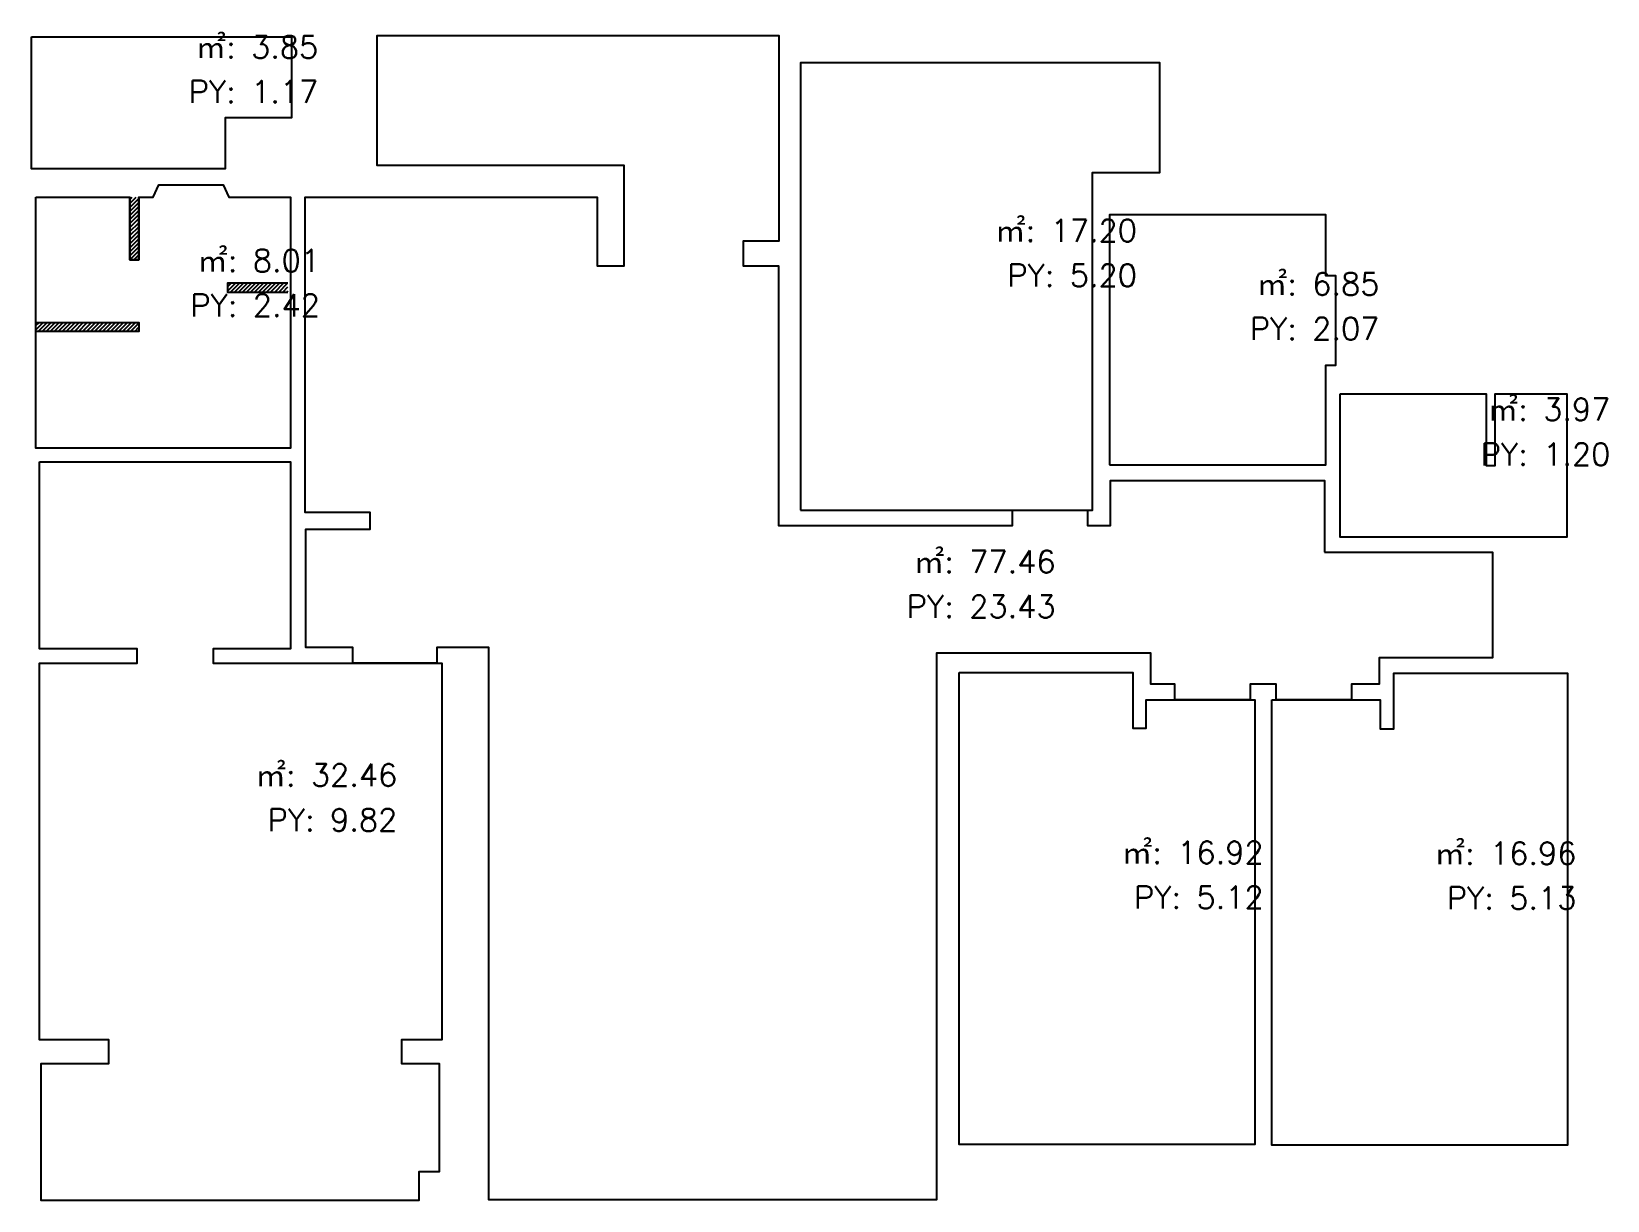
# Model space of a CAD drawing. Header units: millimetres. Extents: x -551172 to 227904, y -3435 to 261611.
# Drawn here: x 169842 to 187433, y 60098 to 73151 of the extents above; entities that cross this region are included whole.
import ezdxf
from ezdxf.enums import TextEntityAlignment as Align

# ---------------------------------------------------------------- set-up
doc = ezdxf.new("R2010")
doc.units = ezdxf.units.MM
doc.header["$LTSCALE"] = 100
for name, color, linetype in [('F-HAT', 251, 'Continuous'), ('F-WALL1', 2, 'Continuous'), ('F-WALL2', 3, 'Continuous')]:
    doc.layers.add(name, color=color, linetype=linetype)
doc.styles.get("Standard").update_dxf_attribs({"font": 'romans.shx'})
pattern_1 = [(45, (25200, -20000), (-22.4506403, 22.4506403), [])]

msp = doc.modelspace()

# ---------------------------------------------------------------- hatches: boundary and pattern name
at = {"layer": 'F-HAT'}
h = msp.add_hatch(dxfattribs=at)
h.set_pattern_fill('ANSI31', color=256, scale=10)
h.set_pattern_definition(pattern_1)
h.paths.add_polyline_path([(171040.6, 71301.8), (170940.6, 71301.8), (170940.6, 70601.8), (171040.6, 70601.8)])
h.paths.add_polyline_path([(171040.6, 69901.8), (169890.6, 69901.8), (169890.6, 69801.8), (171040.6, 69801.8)])
h = msp.add_hatch(dxfattribs=at)
h.set_pattern_fill('ANSI31', color=256, scale=10)
h.set_pattern_definition(pattern_1)
h.paths.add_polyline_path([(172703.6, 70241.8), (172703.6, 70341.8), (172028.6, 70341.8), (172028.6, 70241.8)])

# ---------------------------------------------------------------- linework, layer by layer
at = {"layer": 'F-WALL1'}
for points in [[(169842.1, 73089.8), (172744.6, 73089.8), (172744.6, 72186.8), (172002.1, 72186.8), (172002.1, 71616.8), (169842.1, 71616.8), (169842.1, 73089.8)], [(184275.6, 67335.8), (186150.6, 67335.8), (186150.6, 66157.8), (184885.6, 66157.8), (184885.6, 65862.8), (184575.6, 65862.8), (184575.6, 65689.8), (183735.6, 65689.8), (183735.6, 65862.8), (183445.6, 65862.8), (183445.6, 65689.8), (182605.6, 65689.8), (182605.6, 65862.8), (182335.6, 65862.8), (182335.6, 66209.8), (179944.6, 66209.8), (179944.6, 60104.8), (174948.6, 60104.8), (174948.6, 66271.8), (174368.1, 66271.8), (174368.1, 66096.8), (173428.1, 66096.8), (173428.1, 66271.8), (172905.6, 66271.8), (172905.6, 67593.8), (173620.6, 67593.8), (173620.6, 67778.8), (172895.6, 67778.8), (172895.6, 71300.8), (176155.6, 71300.8), (176155.6, 70535.8), (176455.6, 70535.8), (176455.6, 71655.8), (173700.6, 71655.8), (173700.6, 73105.8), (178185.6, 73105.8), (178185.6, 70810.8), (177785.6, 70810.8), (177785.6, 70535.8), (178180.6, 70535.8), (178180.6, 67635.8), (180790.6, 67635.8), (180790.6, 67805.8), (181630.6, 67805.8), (181630.6, 67635.8), (181885.6, 67635.8), (181885.6, 68135.8), (184275.6, 68135.8), (184275.6, 67335.8)], [(178425.6, 67805.8), (181685.6, 67805.8), (181685.6, 71575.8), (182437.6, 71575.8), (182437.6, 72800.8), (178425.6, 72800.8), (178425.6, 67805.8)], [(169890.6, 71301.8), (170940.6, 71301.8), (170940.6, 70601.8), (171040.6, 70601.8), (171040.6, 71301.8), (171200.6, 71301.8), (171264.6, 71439.3), (171979.6, 71439.3), (172043.6, 71301.8), (172733.6, 71301.8), (172733.6, 68496.8), (169890.6, 68496.8), (169890.6, 71301.8)], [(181875.6, 68310.8), (184290.6, 68310.8), (184290.6, 69425.8), (184400.6, 69425.8), (184400.6, 70422.8), (184290.6, 70422.8), (184290.6, 71102.8), (181875.6, 71102.8), (181875.6, 68310.8)], [(184450.6, 69105.8), (186080.6, 69105.8), (186080.6, 68305.8), (186180.6, 68305.8), (186180.6, 69105.8), (186980.6, 69105.8), (186980.6, 67505.8), (184450.6, 67505.8), (184450.6, 69105.8)], [(169929.6, 68346.8), (172733.6, 68346.8), (172733.6, 66256.8), (171870.6, 66256.8), (171870.6, 66096.8), (174420.6, 66096.8), (174420.6, 61891.8), (173973.6, 61891.8), (173973.6, 61626.8), (174391.6, 61626.8), (174391.6, 60417.8), (174166.6, 60417.8), (174166.6, 60097.8), (169951.6, 60097.8), (169951.6, 61626.8), (170704.6, 61626.8), (170704.6, 61891.8), (169929.6, 61891.8), (169929.6, 66096.8), (171020.6, 66096.8), (171020.6, 66256.8), (169929.6, 66256.8), (169929.6, 68346.8)], [(180195.6, 65991.8), (182135.6, 65991.8), (182135.6, 65371.8), (182285.6, 65371.8), (182285.6, 65689.8), (183495.6, 65689.8), (183495.6, 60724.8), (180195.6, 60724.8), (180195.6, 65991.8)], [(183685.6, 65689.8), (184895.6, 65689.8), (184895.6, 65364.8), (185048.6, 65364.8), (185048.6, 65984.8), (186988.6, 65984.8), (186988.6, 60714.8), (183685.6, 60714.8), (183685.6, 65689.8)]]:
    msp.add_lwpolyline(points, dxfattribs=at)
at = {"layer": 'F-WALL2'}
for points in [[(171040.6, 71301.8), (171040.6, 70601.8), (170940.6, 70601.8), (170940.6, 71301.8)], [(172703.6, 70341.8), (172028.6, 70341.8), (172028.6, 70241.8), (172703.6, 70241.8)], [(169890.6, 69901.8), (171040.6, 69901.8), (171040.6, 69801.8), (169890.6, 69801.8)]]:
    msp.add_lwpolyline(points, dxfattribs=at)

# ---------------------------------------------------------------- texts
at = {"layer": 'F-WALL1'}
for s, p in [('㎡: 3.85', (173043.4, 72853.3)), ('㎡: 17.20', (182181.6, 70803.3)), ('㎡: 8.01', (173062.1, 70468.1)), ('㎡: 6.85', (184888.1, 70206.8)), ('㎡: 3.97', (187465.6, 68805.8)), ('㎡: 77.46', (181273.1, 67105.3)), ('㎡: 32.46', (173925.1, 64722.3)), ('㎡: 16.92', (183595.6, 63858.3)), ('㎡: 16.96', (187087.1, 63849.8))]:
    msp.add_text(s, height=250, dxfattribs=at).set_placement(p, align=Align.RIGHT)
at = {"layer": 'F-WALL1', "color": 7}
for s, p in [('PY: 1.17', (173043.4, 72353.3)), ('PY: 5.20', (182181.6, 70303.3)), ('PY: 2.42', (173062.1, 69968.1)), ('PY: 2.07', (184888.1, 69706.8)), ('PY: 1.20', (187465.6, 68305.8)), ('PY: 23.43', (181273.1, 66605.3)), ('PY: 9.82', (173925.1, 64222.3)), ('PY: 5.12', (183595.6, 63358.3)), ('PY: 5.13', (187087.1, 63349.8))]:
    msp.add_text(s, height=250, dxfattribs=at).set_placement(p, align=Align.RIGHT)

doc.saveas('drawing.dxf')
